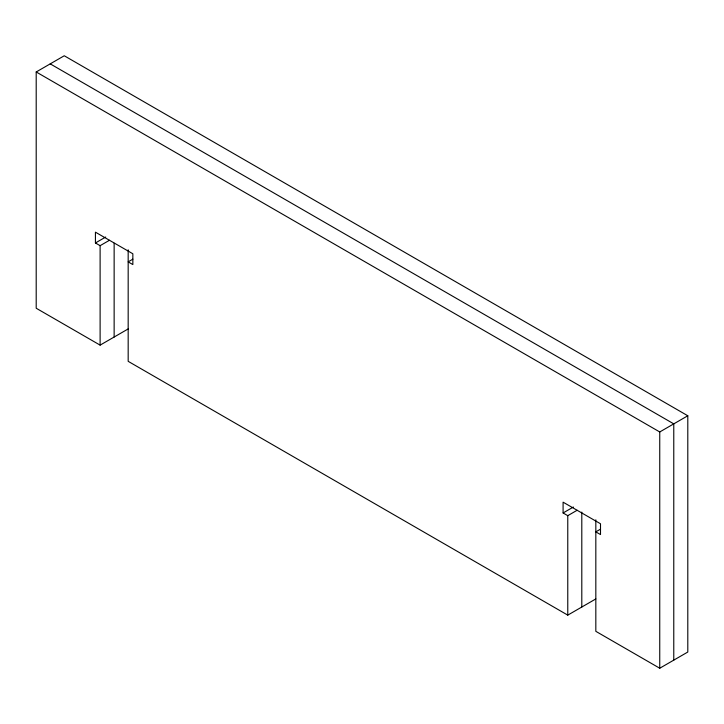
<?xml version="1.0" encoding="UTF-8"?>
<svg xmlns="http://www.w3.org/2000/svg" width="724" height="724" viewBox="0 0 724 724"><rect width="100%" height="100%" fill="white"/><g stroke="black" fill="none" stroke-linecap="round" stroke-linejoin="round"><path stroke-width="1.09" d="M128.175 328.931L100.111 345.131L36.2 308.234L36.2 71.966L64.255 55.766L687.8 415.766L687.8 652.034L659.745 668.234L595.825 631.328L595.825 519.814M132.845 259.165L128.175 261.871L132.845 264.568L132.845 253.771L95.432 232.169L95.432 242.965L105.722 237.029M95.432 242.965L100.111 245.671L109.469 240.268M36.2 71.966L659.745 431.966L687.8 415.766M600.504 529.163L595.825 531.869L600.504 534.565L600.504 523.769L563.091 502.166L563.091 512.963L573.381 507.026M563.091 512.963L567.77 515.669L577.119 510.266M128.175 249.816L128.175 361.33L567.77 615.129L595.825 598.929M50.227 63.866L673.773 423.866L673.773 660.134M659.745 431.966L659.745 668.234M581.797 512.085L581.797 607.029M567.77 515.669L567.77 615.129M114.139 243.219L114.139 337.031M100.111 245.671L100.111 345.131"/></g></svg>
